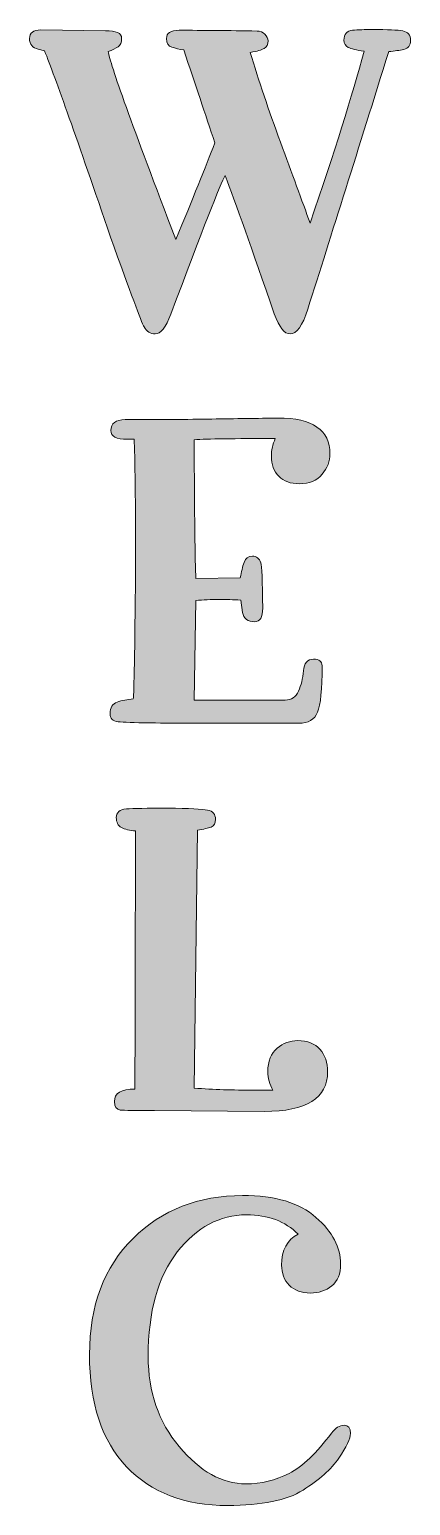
# Model space of a CAD drawing. Header units: inches. Extents: x -1.1 to 7.1, y -46.9 to -1.1.
# Drawn here: x -0.17 to 6.22, y -25.89 to -1.1 of the extents above; entities that cross this region are included whole.
import ezdxf

# ---------------------------------------------------------------- set-up
doc = ezdxf.new("R2010")
doc.units = ezdxf.units.IN
doc.header["$MEASUREMENT"] = 0
doc.layers.add('Layer 1', color=7, linetype='Continuous')

# ---------------------------------------------------------------- blocks, each defined once
blk = doc.blocks.new('block 2')
at = {"layer": 'Layer 1', "true_color": 0x231f20}
h = blk.add_hatch(color=250, dxfattribs=at)
h.dxf.hatch_style = 2
edge = h.paths.add_edge_path()
edge.add_spline(control_points=[(6.221, -1.289), (6.221, -1.372), (6.184, -1.422), (6.112, -1.437), (6.039, -1.453), (5.954, -1.465), (5.857, -1.474), (5.346, -3.107), (4.893, -4.549), (4.497, -5.8), (4.409, -6.077), (4.31, -6.216), (4.2, -6.216), (4.107, -6.216), (4.019, -6.104), (3.935, -5.879), (3.557, -4.778), (3.281, -4.003), (3.11, -3.554), (3.035, -3.686), (2.731, -4.463), (2.198, -5.886), (2.115, -6.106), (2.027, -6.216), (1.934, -6.216), (1.855, -6.216), (1.793, -6.176), (1.749, -6.097), (1.705, -6.018), (1.518, -5.516), (1.188, -4.591), (0.633, -2.966), (0.263, -1.923), (0.078, -1.46), (0.078, -1.46), (-0.027, -1.434), (-0.027, -1.434), (-0.124, -1.412), (-0.173, -1.353), (-0.173, -1.256), (-0.173, -1.159), (-0.109, -1.11), (0.019, -1.11), (0.019, -1.11), (1.102, -1.124), (1.102, -1.124), (1.282, -1.124), (1.373, -1.166), (1.373, -1.249), (1.373, -1.32), (1.353, -1.368), (1.313, -1.394), (1.274, -1.421), (1.219, -1.447), (1.148, -1.474), (1.175, -1.672), (1.553, -2.724), (2.284, -4.631), (2.562, -3.953), (2.78, -3.411), (2.938, -3.006), (2.78, -2.535), (2.606, -2.015), (2.416, -1.447), (2.341, -1.434), (2.274, -1.419), (2.215, -1.401), (2.155, -1.383), (2.126, -1.335), (2.126, -1.256), (2.126, -1.163), (2.196, -1.117), (2.337, -1.117), (2.733, -1.117), (3.169, -1.121), (3.645, -1.13), (3.698, -1.13), (3.742, -1.148), (3.777, -1.183), (3.812, -1.218), (3.83, -1.256), (3.83, -1.295), (3.83, -1.353), (3.809, -1.394), (3.767, -1.421), (3.725, -1.447), (3.647, -1.469), (3.532, -1.487), (3.673, -1.958), (3.842, -2.46), (4.038, -2.993), (4.234, -3.526), (4.4, -3.979), (4.536, -4.353), (4.946, -3.164), (5.247, -2.202), (5.441, -1.467), (5.313, -1.45), (5.225, -1.429), (5.177, -1.404), (5.129, -1.38), (5.104, -1.339), (5.104, -1.282), (5.104, -1.181), (5.152, -1.126), (5.246, -1.117), (5.341, -1.108), (5.454, -1.104), (5.587, -1.104), (5.837, -1.104), (6.006, -1.112), (6.092, -1.127), (6.178, -1.142), (6.221, -1.196), (6.221, -1.289)], knot_values=[0, 0, 0, 0, 1, 1, 1, 2, 2, 2, 3, 3, 3, 4, 4, 4, 5, 5, 5, 6, 6, 6, 7, 7, 7, 8, 8, 8, 9, 9, 9, 10, 10, 10, 11, 11, 11, 12, 12, 12, 13, 13, 13, 14, 14, 14, 15, 15, 15, 16, 16, 16, 17, 17, 17, 18, 18, 18, 19, 19, 19, 20, 20, 20, 21, 21, 21, 22, 22, 22, 23, 23, 23, 24, 24, 24, 25, 25, 25, 26, 26, 26, 27, 27, 27, 28, 28, 28, 29, 29, 29, 30, 30, 30, 31, 31, 31, 32, 32, 32, 33, 33, 33, 34, 34, 34, 35, 35, 35, 36, 36, 36, 37, 37, 37, 38, 38, 38, 38], degree=3, periodic=1)
h = blk.add_hatch(color=250, dxfattribs=at)
h.dxf.hatch_style = 2
edge = h.paths.add_edge_path()
edge.add_spline(control_points=[(3.886, -8.269), (3.886, -8.168), (3.908, -8.068), (3.952, -7.972), (3.265, -7.972), (2.811, -7.978), (2.591, -7.991), (2.596, -9.259), (2.605, -10.037), (2.618, -10.323), (2.618, -10.323), (3.364, -10.31), (3.364, -10.31), (3.382, -10.208), (3.403, -10.123), (3.427, -10.052), (3.451, -9.982), (3.498, -9.946), (3.569, -9.946), (3.635, -9.946), (3.681, -9.984), (3.708, -10.059), (3.725, -10.107), (3.736, -10.36), (3.741, -10.818), (3.741, -10.972), (3.696, -11.049), (3.608, -11.049), (3.49, -11.049), (3.421, -10.997), (3.404, -10.891), (3.404, -10.891), (3.371, -10.686), (3.371, -10.686), (3.247, -10.677), (3.128, -10.673), (3.014, -10.673), (2.873, -10.673), (2.741, -10.679), (2.618, -10.693), (2.618, -10.693), (2.591, -12.364), (2.591, -12.364), (2.591, -12.364), (4.117, -12.364), (4.117, -12.364), (4.223, -12.364), (4.297, -12.314), (4.342, -12.215), (4.386, -12.116), (4.413, -12.002), (4.424, -11.872), (4.435, -11.742), (4.491, -11.677), (4.593, -11.677), (4.689, -11.677), (4.738, -11.714), (4.738, -11.789), (4.738, -12.185), (4.712, -12.445), (4.662, -12.568), (4.611, -12.692), (4.504, -12.753), (4.342, -12.753), (4.342, -12.753), (2.347, -12.753), (2.347, -12.753), (2.276, -12.753), (2.109, -12.751), (1.845, -12.747), (1.581, -12.742), (1.403, -12.736), (1.313, -12.727), (1.223, -12.718), (1.178, -12.674), (1.178, -12.595), (1.178, -12.489), (1.218, -12.423), (1.297, -12.397), (1.376, -12.37), (1.466, -12.353), (1.568, -12.344), (1.581, -12.243), (1.594, -11.538), (1.607, -10.23), (1.607, -9.002), (1.598, -8.253), (1.581, -7.985), (1.581, -7.985), (1.469, -7.985), (1.469, -7.985), (1.284, -7.985), (1.191, -7.936), (1.191, -7.839), (1.191, -7.716), (1.273, -7.655), (1.435, -7.655), (2.003, -7.655), (2.487, -7.651), (2.885, -7.645), (3.284, -7.638), (3.655, -7.633), (3.998, -7.628), (4.579, -7.628), (4.87, -7.829), (4.87, -8.229), (4.87, -8.352), (4.826, -8.467), (4.738, -8.573), (4.65, -8.678), (4.522, -8.731), (4.355, -8.731), (4.209, -8.731), (4.095, -8.689), (4.011, -8.606), (3.928, -8.522), (3.886, -8.41), (3.886, -8.269)], knot_values=[0, 0, 0, 0, 1, 1, 1, 2, 2, 2, 3, 3, 3, 4, 4, 4, 5, 5, 5, 6, 6, 6, 7, 7, 7, 8, 8, 8, 9, 9, 9, 10, 10, 10, 11, 11, 11, 12, 12, 12, 13, 13, 13, 14, 14, 14, 15, 15, 15, 16, 16, 16, 17, 17, 17, 18, 18, 18, 19, 19, 19, 20, 20, 20, 21, 21, 21, 22, 22, 22, 23, 23, 23, 24, 24, 24, 25, 25, 25, 26, 26, 26, 27, 27, 27, 28, 28, 28, 29, 29, 29, 30, 30, 30, 31, 31, 31, 32, 32, 32, 33, 33, 33, 34, 34, 34, 35, 35, 35, 36, 36, 36, 37, 37, 37, 38, 38, 38, 39, 39, 39, 39], degree=3, periodic=1)
h = blk.add_hatch(color=250, dxfattribs=at)
h.dxf.hatch_style = 2
edge = h.paths.add_edge_path()
edge.add_spline(control_points=[(4.83, -18.604), (4.83, -19.049), (4.476, -19.271), (3.767, -19.271), (3.767, -19.271), (1.924, -19.258), (1.924, -19.258), (1.607, -19.258), (1.416, -19.255), (1.35, -19.248), (1.284, -19.241), (1.251, -19.194), (1.251, -19.106), (1.251, -18.965), (1.365, -18.895), (1.594, -18.895), (1.598, -18.247), (1.601, -17.633), (1.601, -17.052), (1.601, -16.471), (1.603, -15.641), (1.607, -14.562), (1.506, -14.553), (1.427, -14.533), (1.369, -14.502), (1.312, -14.472), (1.284, -14.417), (1.284, -14.337), (1.284, -14.249), (1.34, -14.201), (1.452, -14.192), (1.564, -14.183), (1.796, -14.179), (2.149, -14.179), (2.505, -14.183), (2.728, -14.194), (2.816, -14.212), (2.904, -14.23), (2.948, -14.28), (2.948, -14.364), (2.948, -14.434), (2.924, -14.478), (2.875, -14.496), (2.827, -14.514), (2.75, -14.531), (2.644, -14.549), (2.644, -14.549), (2.591, -18.881), (2.591, -18.881), (2.917, -18.903), (3.247, -18.914), (3.582, -18.914), (3.582, -18.914), (3.912, -18.914), (3.912, -18.914), (3.855, -18.818), (3.826, -18.714), (3.826, -18.604), (3.826, -18.428), (3.878, -18.297), (3.982, -18.211), (4.085, -18.125), (4.201, -18.082), (4.328, -18.082), (4.491, -18.082), (4.616, -18.131), (4.702, -18.228), (4.787, -18.324), (4.83, -18.45), (4.83, -18.604)], knot_values=[0, 0, 0, 0, 1, 1, 1, 2, 2, 2, 3, 3, 3, 4, 4, 4, 5, 5, 5, 6, 6, 6, 7, 7, 7, 8, 8, 8, 9, 9, 9, 10, 10, 10, 11, 11, 11, 12, 12, 12, 13, 13, 13, 14, 14, 14, 15, 15, 15, 16, 16, 16, 17, 17, 17, 18, 18, 18, 19, 19, 19, 20, 20, 20, 21, 21, 21, 22, 22, 22, 23, 23, 23, 23], degree=3, periodic=1)
h = blk.add_hatch(color=250, dxfattribs=at)
h.dxf.hatch_style = 2
edge = h.paths.add_edge_path()
edge.add_spline(control_points=[(5.213, -24.679), (5.213, -24.767), (5.148, -24.905), (5.019, -25.092), (4.889, -25.279), (4.688, -25.459), (4.417, -25.63), (4.147, -25.802), (3.725, -25.888), (3.153, -25.888), (2.435, -25.888), (1.869, -25.671), (1.455, -25.237), (1.041, -24.804), (0.834, -24.175), (0.834, -23.352), (0.834, -22.533), (1.078, -21.883), (1.564, -21.403), (2.051, -20.923), (2.664, -20.683), (3.404, -20.683), (3.95, -20.683), (4.36, -20.806), (4.635, -21.05), (4.911, -21.294), (5.048, -21.555), (5.048, -21.833), (5.048, -22), (4.999, -22.123), (4.9, -22.202), (4.801, -22.282), (4.681, -22.321), (4.54, -22.321), (4.39, -22.321), (4.272, -22.277), (4.186, -22.189), (4.1, -22.101), (4.058, -21.989), (4.058, -21.852), (4.058, -21.601), (4.15, -21.427), (4.335, -21.331), (4.119, -21.115), (3.831, -21.007), (3.47, -21.007), (3.021, -21.007), (2.633, -21.215), (2.307, -21.631), (1.981, -22.047), (1.819, -22.632), (1.819, -23.385), (1.819, -23.979), (1.992, -24.484), (2.34, -24.9), (2.688, -25.317), (3.06, -25.525), (3.457, -25.525), (3.716, -25.525), (3.958, -25.466), (4.183, -25.35), (4.408, -25.233), (4.645, -25.007), (4.896, -24.673), (4.962, -24.585), (5.033, -24.54), (5.108, -24.54), (5.178, -24.54), (5.213, -24.587), (5.213, -24.679)], knot_values=[0, 0, 0, 0, 1, 1, 1, 2, 2, 2, 3, 3, 3, 4, 4, 4, 5, 5, 5, 6, 6, 6, 7, 7, 7, 8, 8, 8, 9, 9, 9, 10, 10, 10, 11, 11, 11, 12, 12, 12, 13, 13, 13, 14, 14, 14, 15, 15, 15, 16, 16, 16, 17, 17, 17, 18, 18, 18, 19, 19, 19, 20, 20, 20, 21, 21, 21, 22, 22, 22, 23, 23, 23, 23], degree=3, periodic=1)
at = {"layer": 'Layer 1', "lineweight": 0}
for points, knots in [([(6.221, -1.289), (6.221, -1.372), (6.184, -1.422), (6.112, -1.437), (6.039, -1.453), (5.954, -1.465), (5.857, -1.474), (5.346, -3.107), (4.893, -4.549), (4.497, -5.8), (4.409, -6.077), (4.31, -6.216), (4.2, -6.216), (4.107, -6.216), (4.019, -6.104), (3.935, -5.879), (3.557, -4.778), (3.281, -4.003), (3.11, -3.554), (3.035, -3.686), (2.731, -4.463), (2.198, -5.886), (2.115, -6.106), (2.027, -6.216), (1.934, -6.216), (1.855, -6.216), (1.793, -6.176), (1.749, -6.097), (1.705, -6.018), (1.518, -5.516), (1.188, -4.591), (0.633, -2.966), (0.263, -1.923), (0.078, -1.46), (0.078, -1.46), (-0.027, -1.434), (-0.027, -1.434), (-0.124, -1.412), (-0.173, -1.353), (-0.173, -1.256), (-0.173, -1.159), (-0.109, -1.11), (0.019, -1.11), (0.019, -1.11), (1.102, -1.124), (1.102, -1.124), (1.282, -1.124), (1.373, -1.166), (1.373, -1.249), (1.373, -1.32), (1.353, -1.368), (1.313, -1.394), (1.274, -1.421), (1.219, -1.447), (1.148, -1.474), (1.175, -1.672), (1.553, -2.724), (2.284, -4.631), (2.562, -3.953), (2.78, -3.411), (2.938, -3.006), (2.78, -2.535), (2.606, -2.015), (2.416, -1.447), (2.341, -1.434), (2.274, -1.419), (2.215, -1.401), (2.155, -1.383), (2.126, -1.335), (2.126, -1.256), (2.126, -1.163), (2.196, -1.117), (2.337, -1.117), (2.733, -1.117), (3.169, -1.121), (3.645, -1.13), (3.698, -1.13), (3.742, -1.148), (3.777, -1.183), (3.812, -1.218), (3.83, -1.256), (3.83, -1.295), (3.83, -1.353), (3.809, -1.394), (3.767, -1.421), (3.725, -1.447), (3.647, -1.469), (3.532, -1.487), (3.673, -1.958), (3.842, -2.46), (4.038, -2.993), (4.234, -3.526), (4.4, -3.979), (4.536, -4.353), (4.946, -3.164), (5.247, -2.202), (5.441, -1.467), (5.313, -1.45), (5.225, -1.429), (5.177, -1.404), (5.129, -1.38), (5.104, -1.339), (5.104, -1.282), (5.104, -1.181), (5.152, -1.126), (5.246, -1.117), (5.341, -1.108), (5.454, -1.104), (5.587, -1.104), (5.837, -1.104), (6.006, -1.112), (6.092, -1.127), (6.178, -1.142), (6.221, -1.196), (6.221, -1.289)], [0, 0, 0, 0, 1, 1, 1, 2, 2, 2, 3, 3, 3, 4, 4, 4, 5, 5, 5, 6, 6, 6, 7, 7, 7, 8, 8, 8, 9, 9, 9, 10, 10, 10, 11, 11, 11, 12, 12, 12, 13, 13, 13, 14, 14, 14, 15, 15, 15, 16, 16, 16, 17, 17, 17, 18, 18, 18, 19, 19, 19, 20, 20, 20, 21, 21, 21, 22, 22, 22, 23, 23, 23, 24, 24, 24, 25, 25, 25, 26, 26, 26, 27, 27, 27, 28, 28, 28, 29, 29, 29, 30, 30, 30, 31, 31, 31, 32, 32, 32, 33, 33, 33, 34, 34, 34, 35, 35, 35, 36, 36, 36, 37, 37, 37, 38, 38, 38, 38]), ([(3.886, -8.269), (3.886, -8.168), (3.908, -8.068), (3.952, -7.972), (3.265, -7.972), (2.811, -7.978), (2.591, -7.991), (2.596, -9.259), (2.605, -10.037), (2.618, -10.323), (2.618, -10.323), (3.364, -10.31), (3.364, -10.31), (3.382, -10.208), (3.403, -10.123), (3.427, -10.052), (3.451, -9.982), (3.498, -9.946), (3.569, -9.946), (3.635, -9.946), (3.681, -9.984), (3.708, -10.059), (3.725, -10.107), (3.736, -10.36), (3.741, -10.818), (3.741, -10.972), (3.696, -11.049), (3.608, -11.049), (3.49, -11.049), (3.421, -10.997), (3.404, -10.891), (3.404, -10.891), (3.371, -10.686), (3.371, -10.686), (3.247, -10.677), (3.128, -10.673), (3.014, -10.673), (2.873, -10.673), (2.741, -10.679), (2.618, -10.693), (2.618, -10.693), (2.591, -12.364), (2.591, -12.364), (2.591, -12.364), (4.117, -12.364), (4.117, -12.364), (4.223, -12.364), (4.297, -12.314), (4.342, -12.215), (4.386, -12.116), (4.413, -12.002), (4.424, -11.872), (4.435, -11.742), (4.491, -11.677), (4.593, -11.677), (4.689, -11.677), (4.738, -11.714), (4.738, -11.789), (4.738, -12.185), (4.712, -12.445), (4.662, -12.568), (4.611, -12.692), (4.504, -12.753), (4.342, -12.753), (4.342, -12.753), (2.347, -12.753), (2.347, -12.753), (2.276, -12.753), (2.109, -12.751), (1.845, -12.747), (1.581, -12.742), (1.403, -12.736), (1.313, -12.727), (1.223, -12.718), (1.178, -12.674), (1.178, -12.595), (1.178, -12.489), (1.218, -12.423), (1.297, -12.397), (1.376, -12.37), (1.466, -12.353), (1.568, -12.344), (1.581, -12.243), (1.594, -11.538), (1.607, -10.23), (1.607, -9.002), (1.598, -8.253), (1.581, -7.985), (1.581, -7.985), (1.469, -7.985), (1.469, -7.985), (1.284, -7.985), (1.191, -7.936), (1.191, -7.839), (1.191, -7.716), (1.273, -7.655), (1.435, -7.655), (2.003, -7.655), (2.487, -7.651), (2.885, -7.645), (3.284, -7.638), (3.655, -7.633), (3.998, -7.628), (4.579, -7.628), (4.87, -7.829), (4.87, -8.229), (4.87, -8.352), (4.826, -8.467), (4.738, -8.573), (4.65, -8.678), (4.522, -8.731), (4.355, -8.731), (4.209, -8.731), (4.095, -8.689), (4.011, -8.606), (3.928, -8.522), (3.886, -8.41), (3.886, -8.269)], [0, 0, 0, 0, 1, 1, 1, 2, 2, 2, 3, 3, 3, 4, 4, 4, 5, 5, 5, 6, 6, 6, 7, 7, 7, 8, 8, 8, 9, 9, 9, 10, 10, 10, 11, 11, 11, 12, 12, 12, 13, 13, 13, 14, 14, 14, 15, 15, 15, 16, 16, 16, 17, 17, 17, 18, 18, 18, 19, 19, 19, 20, 20, 20, 21, 21, 21, 22, 22, 22, 23, 23, 23, 24, 24, 24, 25, 25, 25, 26, 26, 26, 27, 27, 27, 28, 28, 28, 29, 29, 29, 30, 30, 30, 31, 31, 31, 32, 32, 32, 33, 33, 33, 34, 34, 34, 35, 35, 35, 36, 36, 36, 37, 37, 37, 38, 38, 38, 39, 39, 39, 39]), ([(4.83, -18.604), (4.83, -19.049), (4.476, -19.271), (3.767, -19.271), (3.767, -19.271), (1.924, -19.258), (1.924, -19.258), (1.607, -19.258), (1.416, -19.255), (1.35, -19.248), (1.284, -19.241), (1.251, -19.194), (1.251, -19.106), (1.251, -18.965), (1.365, -18.895), (1.594, -18.895), (1.598, -18.247), (1.601, -17.633), (1.601, -17.052), (1.601, -16.471), (1.603, -15.641), (1.607, -14.562), (1.506, -14.553), (1.427, -14.533), (1.369, -14.502), (1.312, -14.472), (1.284, -14.417), (1.284, -14.337), (1.284, -14.249), (1.34, -14.201), (1.452, -14.192), (1.564, -14.183), (1.796, -14.179), (2.149, -14.179), (2.505, -14.183), (2.728, -14.194), (2.816, -14.212), (2.904, -14.23), (2.948, -14.28), (2.948, -14.364), (2.948, -14.434), (2.924, -14.478), (2.875, -14.496), (2.827, -14.514), (2.75, -14.531), (2.644, -14.549), (2.644, -14.549), (2.591, -18.881), (2.591, -18.881), (2.917, -18.903), (3.247, -18.914), (3.582, -18.914), (3.582, -18.914), (3.912, -18.914), (3.912, -18.914), (3.855, -18.818), (3.826, -18.714), (3.826, -18.604), (3.826, -18.428), (3.878, -18.297), (3.982, -18.211), (4.085, -18.125), (4.201, -18.082), (4.328, -18.082), (4.491, -18.082), (4.616, -18.131), (4.702, -18.228), (4.787, -18.324), (4.83, -18.45), (4.83, -18.604)], [0, 0, 0, 0, 1, 1, 1, 2, 2, 2, 3, 3, 3, 4, 4, 4, 5, 5, 5, 6, 6, 6, 7, 7, 7, 8, 8, 8, 9, 9, 9, 10, 10, 10, 11, 11, 11, 12, 12, 12, 13, 13, 13, 14, 14, 14, 15, 15, 15, 16, 16, 16, 17, 17, 17, 18, 18, 18, 19, 19, 19, 20, 20, 20, 21, 21, 21, 22, 22, 22, 23, 23, 23, 23]), ([(5.213, -24.679), (5.213, -24.767), (5.148, -24.905), (5.019, -25.092), (4.889, -25.279), (4.688, -25.459), (4.417, -25.63), (4.147, -25.802), (3.725, -25.888), (3.153, -25.888), (2.435, -25.888), (1.869, -25.671), (1.455, -25.237), (1.041, -24.804), (0.834, -24.175), (0.834, -23.352), (0.834, -22.533), (1.078, -21.883), (1.564, -21.403), (2.051, -20.923), (2.664, -20.683), (3.404, -20.683), (3.95, -20.683), (4.36, -20.806), (4.635, -21.05), (4.911, -21.294), (5.048, -21.555), (5.048, -21.833), (5.048, -22), (4.999, -22.123), (4.9, -22.202), (4.801, -22.282), (4.681, -22.321), (4.54, -22.321), (4.39, -22.321), (4.272, -22.277), (4.186, -22.189), (4.1, -22.101), (4.058, -21.989), (4.058, -21.852), (4.058, -21.601), (4.15, -21.427), (4.335, -21.331), (4.119, -21.115), (3.831, -21.007), (3.47, -21.007), (3.021, -21.007), (2.633, -21.215), (2.307, -21.631), (1.981, -22.047), (1.819, -22.632), (1.819, -23.385), (1.819, -23.979), (1.992, -24.484), (2.34, -24.9), (2.688, -25.317), (3.06, -25.525), (3.457, -25.525), (3.716, -25.525), (3.958, -25.466), (4.183, -25.35), (4.408, -25.233), (4.645, -25.007), (4.896, -24.673), (4.962, -24.585), (5.033, -24.54), (5.108, -24.54), (5.178, -24.54), (5.213, -24.587), (5.213, -24.679)], [0, 0, 0, 0, 1, 1, 1, 2, 2, 2, 3, 3, 3, 4, 4, 4, 5, 5, 5, 6, 6, 6, 7, 7, 7, 8, 8, 8, 9, 9, 9, 10, 10, 10, 11, 11, 11, 12, 12, 12, 13, 13, 13, 14, 14, 14, 15, 15, 15, 16, 16, 16, 17, 17, 17, 18, 18, 18, 19, 19, 19, 20, 20, 20, 21, 21, 21, 22, 22, 22, 23, 23, 23, 23])]:
    blk.add_open_spline(points, degree=3, knots=knots, dxfattribs=at)

msp = doc.modelspace()

# ---------------------------------------------------------------- block references
at = {"layer": 'Layer 1'}
msp.add_blockref('block 2', (0, 0), dxfattribs=at)

doc.saveas('drawing.dxf')
